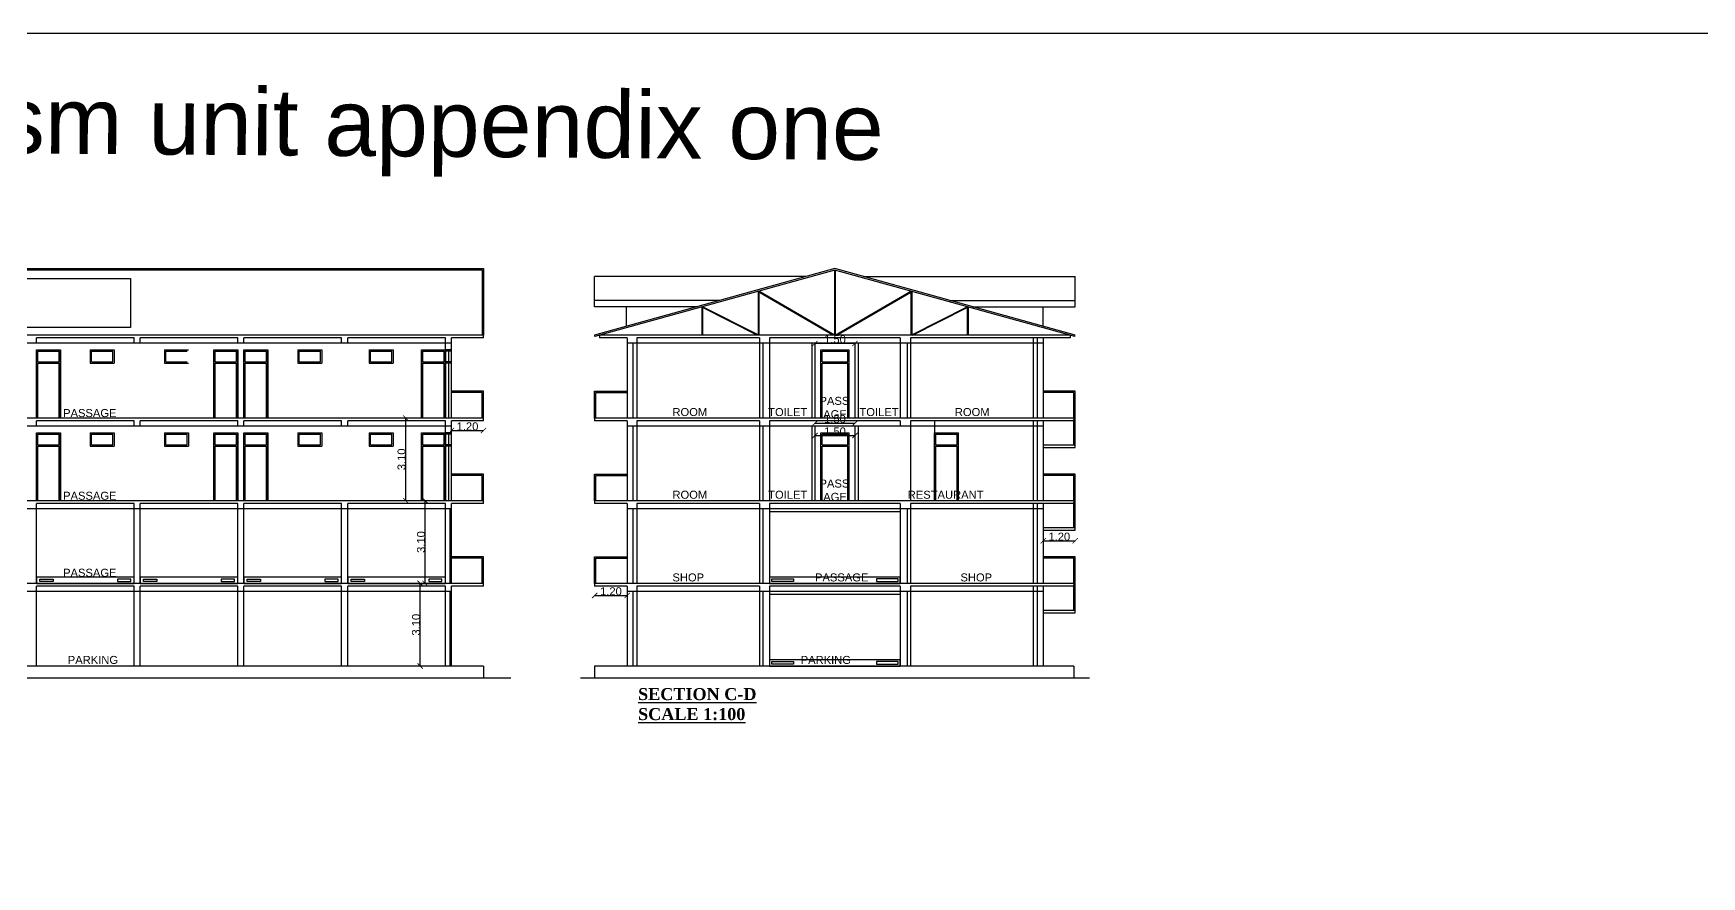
# Model space of a CAD drawing. Header units: metres. Extents: x 0 to 242, y 0 to 134.
# Drawn here: x 54.7 to 117.3, y 102.6 to 134.2 of the extents above; entities that cross this region are included whole.
import ezdxf

# ---------------------------------------------------------------- set-up
doc = ezdxf.new("R2010")
doc.units = ezdxf.units.M
doc.header["$MEASUREMENT"] = 0
for name, color, linetype in [('BLK_1_FLR_0_EXIT_WIDTH_STAIR', 7, 'Continuous'), ('BLK_1_FLR_0_FLOOR_HEIGHT', 7, 'Continuous'), ('BLK_1_FLR_1_EXIT_WIDTH_STAIR', 7, 'Continuous'), ('BLK_1_FLR_1_FLOOR_HEIGHT', 7, 'Continuous'), ('BLK_1_FLR_2_EXIT_WIDTH_STAIR', 7, 'Continuous'), ('BLK_1_FLR_2_FLOOR_HEIGHT', 7, 'Continuous'), ('SOLAR_WATER_HEATER', 7, 'Continuous')]:
    doc.layers.add(name, color=color, linetype=linetype)
doc.styles.get("Standard").update_dxf_attribs({"font": 'arial.ttf'})
doc.styles.add('STYLUSBT', font='arial.ttf')
doc.dimstyles.new('STANDARD$0', dxfattribs={"dimtxt": 0.3, "dimasz": 0.2, "dimexe": 0.0625, "dimexo": 1, "dimgap": 0, "dimtad": 1, "dimtoh": 1, "dimzin": 0, "dimdsep": 46, "dimtxsty": 'STYLUSBT', "dimblk": 'ARCHTICK', "dimcen": 0.09375, "dimse1": 1, "dimse2": 1, "dimadec": 0, "dimazin": 0, "dimtfac": 1, "dimtofl": 0, "dimtmove": 2, "dimatfit": 3, "dimldrblk": 'ARCHTICK', "dimfxl": 1, "dimtolj": 1, "dimtzin": 0, "dimarcsym": 0})

# ---------------------------------------------------------------- blocks, each defined once
blk = doc.blocks.new('_ArchTick')
at = {"color": 0, "linetype": 'ByBlock', "const_width": 0.15}
blk.add_lwpolyline([(-0.5, -0.5), (0.5, 0.5)], dxfattribs=at)
blk = doc.blocks.new('*D51')
at = {"color": 0, "lineweight": -2, "transparency": 16777216}
blk.add_line((70.395, 119.354), (71.595, 119.354), dxfattribs=at)
at = {"layer": 'DEFPOINTS', "color": 0, "transparency": 16777216}
for p in [(70.395, 119.723), (71.595, 119.723), (71.595, 119.354)]:
    blk.add_point(p, dxfattribs=at)
at = {"color": 0, "lineweight": -2, "transparency": 16777216, "xscale": 0.2, "yscale": 0.2, "zscale": 0.2, "rotation": 180}
blk.add_blockref('_ArchTick', (70.395, 119.354), dxfattribs=at)
at = {"color": 0, "lineweight": -2, "transparency": 16777216, "xscale": 0.2, "yscale": 0.2, "zscale": 0.2}
blk.add_blockref('_ArchTick', (71.595, 119.354), dxfattribs=at)
at = {"color": 0, "transparency": 16777216, "insert": (70.995, 119.507), "char_height": 0.3, "attachment_point": 5, "style": 'STYLUSBT'}
blk.add_mtext('\\A1;1.20', dxfattribs=at)
blk = doc.blocks.new('*D52')
at = {"color": 0, "lineweight": -2, "transparency": 16777216}
blk.add_line((75.763, 113.17), (76.982, 113.17), dxfattribs=at)
at = {"layer": 'DEFPOINTS', "color": 0, "transparency": 16777216}
for p in [(75.763, 113.523), (76.982, 113.523), (76.982, 113.17)]:
    blk.add_point(p, dxfattribs=at)
at = {"color": 0, "lineweight": -2, "transparency": 16777216, "xscale": 0.2, "yscale": 0.2, "zscale": 0.2, "rotation": 180}
blk.add_blockref('_ArchTick', (75.763, 113.17), dxfattribs=at)
at = {"color": 0, "lineweight": -2, "transparency": 16777216, "xscale": 0.2, "yscale": 0.2, "zscale": 0.2}
blk.add_blockref('_ArchTick', (76.982, 113.17), dxfattribs=at)
at = {"color": 0, "transparency": 16777216, "insert": (76.373, 113.323), "char_height": 0.3, "attachment_point": 5, "style": 'STYLUSBT'}
blk.add_mtext('\\A1;1.20', dxfattribs=at)
blk = doc.blocks.new('*D53')
at = {"color": 0, "lineweight": -2, "transparency": 16777216}
blk.add_line((92.583, 115.22), (93.783, 115.22), dxfattribs=at)
at = {"layer": 'DEFPOINTS', "color": 0, "transparency": 16777216}
for p in [(92.583, 115.623), (93.783, 115.623), (93.783, 115.22)]:
    blk.add_point(p, dxfattribs=at)
at = {"color": 0, "lineweight": -2, "transparency": 16777216, "xscale": 0.2, "yscale": 0.2, "zscale": 0.2, "rotation": 180}
blk.add_blockref('_ArchTick', (92.583, 115.22), dxfattribs=at)
at = {"color": 0, "lineweight": -2, "transparency": 16777216, "xscale": 0.2, "yscale": 0.2, "zscale": 0.2}
blk.add_blockref('_ArchTick', (93.783, 115.22), dxfattribs=at)
at = {"color": 0, "transparency": 16777216, "insert": (93.183, 115.373), "char_height": 0.3, "attachment_point": 5, "style": 'STYLUSBT'}
blk.add_mtext('\\A1;1.20', dxfattribs=at)
blk = doc.blocks.new('*D184')
at = {"layer": 'BLK_1_FLR_0_FLOOR_HEIGHT', "color": 0, "lineweight": -2, "transparency": 16777216}
blk.add_line((69.222, 110.523), (69.222, 113.623), dxfattribs=at)
at = {"layer": 'DEFPOINTS', "color": 0, "transparency": 16777216}
for p in [(69.222, 113.623), (70.165, 113.623), (70.165, 110.523)]:
    blk.add_point(p, dxfattribs=at)
at = {"layer": 'BLK_1_FLR_0_FLOOR_HEIGHT', "color": 0, "lineweight": -2, "transparency": 16777216, "xscale": 0.2, "yscale": 0.2, "zscale": 0.2}
for p, rotation in [((69.222, 113.623), 90), ((69.222, 110.523), 270)]:
    blk.add_blockref('_ArchTick', p, dxfattribs=dict(at, rotation=rotation))
at = {"layer": 'BLK_1_FLR_0_FLOOR_HEIGHT', "color": 0, "transparency": 16777216, "insert": (69.068, 112.073), "char_height": 0.3, "attachment_point": 5, "rotation": 90, "style": 'STYLUSBT'}
blk.add_mtext('\\A1;3.10', dxfattribs=at)
blk = doc.blocks.new('*D185')
at = {"layer": 'BLK_1_FLR_1_FLOOR_HEIGHT', "color": 0, "lineweight": -2, "transparency": 16777216}
blk.add_line((69.407, 113.623), (69.407, 116.723), dxfattribs=at)
at = {"layer": 'DEFPOINTS', "color": 0, "transparency": 16777216}
for p in [(69.407, 116.723), (70.165, 116.723), (70.165, 113.623)]:
    blk.add_point(p, dxfattribs=at)
at = {"layer": 'BLK_1_FLR_1_FLOOR_HEIGHT', "color": 0, "lineweight": -2, "transparency": 16777216, "xscale": 0.2, "yscale": 0.2, "zscale": 0.2}
for p, rotation in [((69.407, 116.723), 90), ((69.407, 113.623), 270)]:
    blk.add_blockref('_ArchTick', p, dxfattribs=dict(at, rotation=rotation))
at = {"layer": 'BLK_1_FLR_1_FLOOR_HEIGHT', "color": 0, "transparency": 16777216, "insert": (69.254, 115.173), "char_height": 0.3, "attachment_point": 5, "rotation": 90, "style": 'STYLUSBT'}
blk.add_mtext('\\A1;3.10', dxfattribs=at)
blk = doc.blocks.new('*D186')
at = {"layer": 'BLK_1_FLR_2_FLOOR_HEIGHT', "color": 0, "lineweight": -2, "transparency": 16777216}
blk.add_line((68.678, 116.723), (68.678, 119.823), dxfattribs=at)
at = {"layer": 'DEFPOINTS', "color": 0, "transparency": 16777216}
for p in [(68.678, 119.823), (70.395, 119.823), (70.395, 116.723)]:
    blk.add_point(p, dxfattribs=at)
at = {"layer": 'BLK_1_FLR_2_FLOOR_HEIGHT', "color": 0, "lineweight": -2, "transparency": 16777216, "xscale": 0.2, "yscale": 0.2, "zscale": 0.2}
for p, rotation in [((68.678, 119.823), 90), ((68.678, 116.723), 270)]:
    blk.add_blockref('_ArchTick', p, dxfattribs=dict(at, rotation=rotation))
at = {"layer": 'BLK_1_FLR_2_FLOOR_HEIGHT', "color": 0, "transparency": 16777216, "insert": (68.524, 118.273), "char_height": 0.3, "attachment_point": 5, "rotation": 90, "style": 'STYLUSBT'}
blk.add_mtext('\\A1;3.10', dxfattribs=at)
blk = doc.blocks.new('*D196')
at = {"layer": 'BLK_1_FLR_0_EXIT_WIDTH_STAIR', "color": 0, "lineweight": -2, "transparency": 16777216}
blk.add_line((84.023, 122.623), (85.523, 122.623), dxfattribs=at)
at = {"layer": 'DEFPOINTS', "color": 0, "transparency": 16777216}
for p in [(84.023, 122.623), (85.523, 122.623), (85.523, 122.623)]:
    blk.add_point(p, dxfattribs=at)
at = {"layer": 'BLK_1_FLR_0_EXIT_WIDTH_STAIR', "color": 0, "lineweight": -2, "transparency": 16777216, "xscale": 0.2, "yscale": 0.2, "zscale": 0.2, "rotation": 180}
blk.add_blockref('_ArchTick', (84.023, 122.623), dxfattribs=at)
at = {"layer": 'BLK_1_FLR_0_EXIT_WIDTH_STAIR', "color": 0, "lineweight": -2, "transparency": 16777216, "xscale": 0.2, "yscale": 0.2, "zscale": 0.2}
blk.add_blockref('_ArchTick', (85.523, 122.623), dxfattribs=at)
at = {"layer": 'BLK_1_FLR_0_EXIT_WIDTH_STAIR', "color": 0, "transparency": 16777216, "insert": (84.773, 122.776), "char_height": 0.3, "attachment_point": 5, "style": 'STYLUSBT'}
blk.add_mtext('\\A1;1.50', dxfattribs=at)
blk = doc.blocks.new('*D197')
at = {"layer": 'BLK_1_FLR_1_EXIT_WIDTH_STAIR', "color": 0, "lineweight": -2, "transparency": 16777216}
blk.add_line((84.023, 119.631), (85.523, 119.631), dxfattribs=at)
at = {"layer": 'DEFPOINTS', "color": 0, "transparency": 16777216}
for p in [(84.023, 119.823), (85.523, 119.823), (85.523, 119.631)]:
    blk.add_point(p, dxfattribs=at)
at = {"layer": 'BLK_1_FLR_1_EXIT_WIDTH_STAIR', "color": 0, "lineweight": -2, "transparency": 16777216, "xscale": 0.2, "yscale": 0.2, "zscale": 0.2, "rotation": 180}
blk.add_blockref('_ArchTick', (84.023, 119.631), dxfattribs=at)
at = {"layer": 'BLK_1_FLR_1_EXIT_WIDTH_STAIR', "color": 0, "lineweight": -2, "transparency": 16777216, "xscale": 0.2, "yscale": 0.2, "zscale": 0.2}
blk.add_blockref('_ArchTick', (85.523, 119.631), dxfattribs=at)
at = {"layer": 'BLK_1_FLR_1_EXIT_WIDTH_STAIR', "color": 0, "transparency": 16777216, "insert": (84.773, 119.784), "char_height": 0.3, "attachment_point": 5, "style": 'STYLUSBT'}
blk.add_mtext('\\A1;1.50', dxfattribs=at)
blk = doc.blocks.new('*D198')
at = {"layer": 'BLK_1_FLR_2_EXIT_WIDTH_STAIR', "color": 0, "lineweight": -2, "transparency": 16777216}
blk.add_line((84.023, 119.165), (85.523, 119.165), dxfattribs=at)
at = {"layer": 'DEFPOINTS', "color": 0, "transparency": 16777216}
for p in [(84.023, 119.523), (85.523, 119.523), (85.523, 119.165)]:
    blk.add_point(p, dxfattribs=at)
at = {"layer": 'BLK_1_FLR_2_EXIT_WIDTH_STAIR', "color": 0, "lineweight": -2, "transparency": 16777216, "xscale": 0.2, "yscale": 0.2, "zscale": 0.2, "rotation": 180}
blk.add_blockref('_ArchTick', (84.023, 119.165), dxfattribs=at)
at = {"layer": 'BLK_1_FLR_2_EXIT_WIDTH_STAIR', "color": 0, "lineweight": -2, "transparency": 16777216, "xscale": 0.2, "yscale": 0.2, "zscale": 0.2}
blk.add_blockref('_ArchTick', (85.523, 119.165), dxfattribs=at)
at = {"layer": 'BLK_1_FLR_2_EXIT_WIDTH_STAIR', "color": 0, "transparency": 16777216, "insert": (84.773, 119.318), "char_height": 0.3, "attachment_point": 5, "style": 'STYLUSBT'}
blk.add_mtext('\\A1;1.50', dxfattribs=at)

msp = doc.modelspace()

# ---------------------------------------------------------------- linework, layer by layer
at = {"color": 7}
for p, q in [((41.735, 125.423), (71.595, 125.423)), ((41.785, 125.373), (71.545, 125.373)), ((71.545, 125.373), (71.545, 122.923)), ((71.595, 125.423), (71.595, 122.923)), ((84.77, 125.423), (75.76, 122.923)), ((83.689, 125.123), (75.76, 125.123)), ((75.76, 123.993), (75.76, 125.123)), ((84.77, 125.371), (75.774, 122.875)), ((84.755, 125.367), (84.755, 122.923)), ((93.78, 122.923), (84.77, 125.423)), ((93.767, 122.875), (84.77, 125.371)), ((84.785, 125.367), (84.785, 122.923)), ((85.851, 125.123), (93.78, 125.123)), ((93.78, 123.993), (93.78, 125.123)), ((81.891, 124.572), (81.891, 122.938)), ((84.755, 122.923), (81.921, 124.581)), ((84.696, 122.923), (81.921, 124.546)), ((81.921, 124.546), (81.921, 122.923)), ((84.785, 122.923), (87.619, 124.581)), ((84.845, 122.923), (87.619, 124.546)), ((87.619, 124.546), (87.619, 122.923)), ((87.649, 124.572), (87.649, 122.938)), ((80.445, 124.223), (75.76, 124.223)), ((79.617, 123.993), (75.76, 123.993)), ((76.96, 123.256), (76.96, 123.993)), ((79.779, 123.986), (79.779, 122.923)), ((81.891, 122.938), (79.809, 123.995)), ((81.855, 122.923), (79.809, 123.961)), ((79.809, 123.961), (79.809, 122.923)), ((87.649, 122.938), (89.731, 123.995)), ((87.685, 122.923), (89.731, 123.961)), ((89.095, 124.223), (93.78, 124.223)), ((89.731, 123.961), (89.731, 122.923)), ((89.761, 123.986), (89.761, 122.923)), ((89.924, 123.993), (93.78, 123.993)), ((92.58, 123.256), (92.58, 123.993)), ((71.595, 122.923), (41.735, 122.923)), ((70.395, 122.623), (42.935, 122.623)), ((58.495, 122.823), (54.835, 122.823)), ((54.835, 122.623), (54.835, 122.823)), ((58.495, 122.623), (58.495, 122.823)), ((62.385, 122.823), (58.725, 122.823)), ((58.725, 122.623), (58.725, 122.823)), ((62.385, 122.623), (62.385, 122.823)), ((66.275, 122.823), (62.615, 122.823)), ((62.615, 122.623), (62.615, 122.823)), ((66.275, 122.623), (66.275, 122.823)), ((70.165, 122.823), (66.505, 122.823)), ((66.505, 122.623), (66.505, 122.823)), ((70.165, 119.823), (70.165, 122.823)), ((71.595, 122.823), (70.395, 122.823)), ((70.395, 119.823), (70.395, 122.823)), ((71.595, 122.823), (71.595, 122.923)), ((75.774, 122.875), (75.774, 122.927)), ((93.593, 122.923), (75.947, 122.923)), ((75.947, 122.923), (75.947, 122.823)), ((76.982, 122.823), (75.947, 122.823)), ((76.982, 122.823), (76.982, 119.823)), ((92.583, 122.623), (76.982, 122.623)), ((77.193, 122.623), (77.193, 119.823)), ((81.943, 122.823), (77.343, 122.823)), ((77.343, 122.823), (77.343, 119.823)), ((81.943, 122.823), (81.943, 119.823)), ((82.063, 122.623), (82.063, 119.823)), ((87.223, 122.823), (82.323, 122.823)), ((82.323, 122.823), (82.323, 119.823)), ((83.903, 122.623), (83.903, 119.823)), ((84.023, 122.623), (84.023, 119.823)), ((85.523, 122.623), (85.523, 119.823)), ((85.643, 122.623), (85.643, 119.823)), ((87.223, 122.823), (87.223, 119.823)), ((87.483, 122.623), (87.483, 119.823)), ((93.593, 122.823), (87.603, 122.823)), ((87.603, 122.823), (87.603, 119.823)), ((92.203, 122.823), (92.203, 119.823)), ((92.353, 122.823), (92.353, 119.823)), ((92.583, 122.823), (92.583, 119.823)), ((93.593, 122.923), (93.593, 122.823)), ((93.767, 122.875), (93.767, 122.927)), ((54.835, 119.823), (54.835, 122.373)), ((54.835, 122.373), (54.835, 119.823)), ((54.835, 119.823), (54.835, 122.373)), ((54.835, 122.373), (54.835, 119.823)), ((54.835, 122.373), (55.735, 122.373)), ((54.885, 121.923), (54.885, 122.323)), ((54.885, 122.323), (55.685, 122.323)), ((55.685, 121.923), (55.685, 122.323)), ((55.735, 119.823), (55.735, 122.373)), ((55.735, 122.373), (55.735, 119.823)), ((56.85, 122.373), (56.85, 121.873)), ((56.85, 122.373), (57.75, 122.373)), ((56.9, 121.923), (56.9, 122.323)), ((56.9, 122.323), (57.7, 122.323)), ((57.7, 121.923), (57.7, 122.323)), ((57.75, 122.373), (57.75, 121.873)), ((59.64, 122.373), (59.64, 121.873)), ((59.64, 122.373), (60.54, 122.373)), ((59.69, 121.923), (59.69, 122.323)), ((59.69, 122.323), (60.49, 122.323)), ((61.485, 119.823), (61.485, 122.373)), ((61.485, 122.373), (61.485, 119.823)), ((61.485, 122.373), (62.385, 122.373)), ((61.535, 121.923), (61.535, 122.323)), ((61.535, 122.323), (62.335, 122.323)), ((62.335, 121.923), (62.335, 122.323)), ((62.385, 119.823), (62.385, 122.373)), ((62.385, 122.373), (62.385, 119.823)), ((62.385, 119.823), (62.385, 122.373)), ((62.385, 122.373), (62.385, 119.823)), ((62.615, 119.823), (62.615, 122.373)), ((62.615, 122.373), (62.615, 119.823)), ((62.615, 119.823), (62.615, 122.373)), ((62.615, 122.373), (62.615, 119.823)), ((62.615, 122.373), (63.515, 122.373)), ((62.665, 121.923), (62.665, 122.323)), ((62.665, 122.323), (63.465, 122.323)), ((63.465, 121.923), (63.465, 122.323)), ((63.515, 119.823), (63.515, 122.373)), ((63.515, 122.373), (63.515, 119.823)), ((64.63, 122.373), (64.63, 121.873)), ((64.63, 122.373), (65.53, 122.373)), ((64.68, 121.923), (64.68, 122.323)), ((64.68, 122.323), (65.48, 122.323)), ((65.48, 121.923), (65.48, 122.323)), ((65.53, 122.373), (65.53, 121.873)), ((67.305, 122.373), (67.305, 121.873)), ((67.305, 122.373), (68.205, 122.373)), ((67.355, 121.923), (67.355, 122.323)), ((67.355, 122.323), (68.155, 122.323)), ((68.155, 121.923), (68.155, 122.323)), ((68.205, 122.373), (68.205, 121.873)), ((69.265, 119.823), (69.265, 122.373)), ((69.265, 122.373), (69.265, 119.823)), ((69.265, 122.373), (70.165, 122.373)), ((69.315, 121.923), (69.315, 122.323)), ((69.315, 122.323), (70.115, 122.323)), ((70.115, 121.923), (70.115, 122.323)), ((70.395, 122.373), (70.165, 122.373)), ((70.395, 122.373), (70.165, 122.373)), ((70.165, 119.823), (70.165, 122.373)), ((70.165, 122.373), (70.165, 119.823)), ((70.395, 122.323), (70.165, 122.323)), ((70.28, 122.323), (70.28, 119.823)), ((84.243, 119.823), (84.243, 122.373)), ((84.243, 122.373), (85.303, 122.373)), ((84.293, 121.923), (84.293, 122.323)), ((84.293, 122.323), (85.253, 122.323)), ((85.253, 121.923), (85.253, 122.323)), ((85.303, 119.823), (85.303, 122.373)), ((54.885, 121.923), (55.685, 121.923)), ((54.885, 119.823), (54.885, 121.873)), ((54.885, 121.873), (55.685, 121.873)), ((55.685, 119.823), (55.685, 121.873)), ((56.85, 121.873), (57.75, 121.873)), ((56.9, 121.923), (57.7, 121.923)), ((59.64, 121.873), (60.54, 121.873)), ((59.69, 121.923), (60.49, 121.923)), ((61.535, 121.923), (62.335, 121.923)), ((61.535, 119.823), (61.535, 121.873)), ((61.535, 121.873), (62.335, 121.873)), ((62.335, 119.823), (62.335, 121.873)), ((62.665, 121.923), (63.465, 121.923)), ((62.665, 119.823), (62.665, 121.873)), ((62.665, 121.873), (63.465, 121.873)), ((63.465, 119.823), (63.465, 121.873)), ((64.63, 121.873), (65.53, 121.873)), ((64.68, 121.923), (65.48, 121.923)), ((67.305, 121.873), (68.205, 121.873)), ((67.355, 121.923), (68.155, 121.923)), ((69.315, 121.923), (70.115, 121.923)), ((69.315, 119.823), (69.315, 121.873)), ((69.315, 121.873), (70.115, 121.873)), ((70.115, 119.823), (70.115, 121.873)), ((70.395, 121.923), (70.165, 121.923)), ((70.395, 121.873), (70.165, 121.873)), ((84.293, 121.923), (85.253, 121.923)), ((84.293, 119.823), (84.293, 121.873)), ((84.293, 121.873), (85.253, 121.873)), ((85.253, 119.823), (85.253, 121.873)), ((71.595, 120.823), (70.395, 120.823)), ((71.545, 120.773), (70.395, 120.773)), ((71.545, 119.823), (71.545, 120.773)), ((71.595, 119.823), (71.595, 120.823)), ((75.763, 119.823), (75.763, 120.823)), ((75.763, 120.823), (76.982, 120.823)), ((75.813, 119.823), (75.813, 120.773)), ((75.813, 120.773), (76.982, 120.773)), ((92.583, 120.823), (93.783, 120.823)), ((93.783, 120.823), (92.583, 120.823)), ((93.733, 120.773), (92.583, 120.773)), ((93.733, 119.823), (93.733, 120.773)), ((93.783, 119.823), (93.783, 120.823)), ((71.595, 119.823), (41.735, 119.823)), ((70.395, 119.523), (42.935, 119.523)), ((58.495, 119.723), (54.835, 119.723)), ((54.835, 119.523), (54.835, 119.723)), ((58.495, 119.523), (58.495, 119.723)), ((62.385, 119.723), (58.725, 119.723)), ((58.725, 119.523), (58.725, 119.723)), ((62.385, 119.523), (62.385, 119.723)), ((66.275, 119.723), (62.615, 119.723)), ((62.615, 119.523), (62.615, 119.723)), ((66.275, 119.523), (66.275, 119.723)), ((70.165, 119.723), (66.505, 119.723)), ((66.505, 119.523), (66.505, 119.723)), ((70.165, 116.723), (70.165, 119.723)), ((71.595, 119.723), (70.395, 119.723)), ((70.395, 116.723), (70.395, 119.723)), ((71.595, 119.723), (71.595, 119.823)), ((93.733, 119.823), (75.763, 119.823)), ((75.763, 119.823), (75.763, 119.723)), ((76.982, 119.723), (75.763, 119.723)), ((76.982, 119.723), (76.982, 116.723)), ((92.583, 119.523), (76.982, 119.523)), ((77.193, 119.523), (77.193, 116.723)), ((81.943, 119.723), (77.343, 119.723)), ((77.343, 119.723), (77.343, 116.723)), ((81.943, 119.723), (81.943, 116.723)), ((82.063, 119.523), (82.063, 116.723)), ((87.223, 119.723), (82.323, 119.723)), ((82.323, 119.723), (82.323, 116.723)), ((83.903, 119.523), (83.903, 116.723)), ((84.023, 119.523), (84.023, 116.723)), ((85.523, 119.523), (85.523, 116.723)), ((85.643, 119.523), (85.643, 116.723)), ((87.223, 119.723), (87.223, 119.523)), ((93.733, 119.723), (87.603, 119.723)), ((87.603, 119.723), (87.603, 116.723)), ((88.503, 119.723), (88.503, 116.723)), ((92.203, 119.723), (92.203, 116.723)), ((92.353, 119.723), (92.353, 116.723)), ((92.583, 119.723), (92.583, 116.723)), ((93.733, 119.823), (93.733, 119.723)), ((93.733, 118.823), (93.733, 119.773)), ((93.783, 118.723), (93.783, 119.823)), ((54.835, 116.723), (54.835, 119.273)), ((54.835, 119.273), (54.835, 116.723)), ((54.835, 116.723), (54.835, 119.273)), ((54.835, 119.273), (54.835, 116.723)), ((54.835, 119.273), (55.735, 119.273)), ((54.885, 118.823), (54.885, 119.223)), ((54.885, 119.223), (55.685, 119.223)), ((55.685, 118.823), (55.685, 119.223)), ((55.735, 116.723), (55.735, 119.273)), ((55.735, 119.273), (55.735, 116.723)), ((56.85, 119.273), (56.85, 118.773)), ((56.85, 119.273), (57.75, 119.273)), ((56.9, 118.823), (56.9, 119.223)), ((56.9, 119.223), (57.7, 119.223)), ((57.7, 118.823), (57.7, 119.223)), ((57.75, 119.273), (57.75, 118.773)), ((59.64, 119.273), (59.64, 118.773)), ((59.64, 119.273), (60.54, 119.273)), ((59.69, 118.823), (59.69, 119.223)), ((59.69, 119.223), (60.49, 119.223)), ((60.49, 118.823), (60.49, 119.223)), ((60.54, 119.273), (60.54, 118.773)), ((61.485, 116.723), (61.485, 119.273)), ((61.485, 119.273), (61.485, 116.723)), ((61.485, 119.273), (62.385, 119.273)), ((61.535, 118.823), (61.535, 119.223)), ((61.535, 119.223), (62.335, 119.223)), ((62.335, 118.823), (62.335, 119.223)), ((62.385, 116.723), (62.385, 119.273)), ((62.385, 119.273), (62.385, 116.723)), ((62.385, 116.723), (62.385, 119.273)), ((62.385, 119.273), (62.385, 116.723)), ((62.615, 116.723), (62.615, 119.273)), ((62.615, 119.273), (62.615, 116.723)), ((62.615, 116.723), (62.615, 119.273)), ((62.615, 119.273), (62.615, 116.723)), ((62.615, 119.273), (63.515, 119.273)), ((62.665, 118.823), (62.665, 119.223)), ((62.665, 119.223), (63.465, 119.223)), ((63.465, 118.823), (63.465, 119.223)), ((63.515, 116.723), (63.515, 119.273)), ((63.515, 119.273), (63.515, 116.723)), ((64.63, 119.273), (64.63, 118.773)), ((64.63, 119.273), (65.53, 119.273)), ((64.68, 118.823), (64.68, 119.223)), ((64.68, 119.223), (65.48, 119.223)), ((65.48, 118.823), (65.48, 119.223)), ((65.53, 119.273), (65.53, 118.773)), ((67.305, 119.273), (67.305, 118.773)), ((67.305, 119.273), (68.205, 119.273)), ((67.355, 118.823), (67.355, 119.223)), ((67.355, 119.223), (68.155, 119.223)), ((68.155, 118.823), (68.155, 119.223)), ((68.205, 119.273), (68.205, 118.773)), ((69.265, 116.723), (69.265, 119.273)), ((69.265, 119.273), (69.265, 116.723)), ((69.265, 119.273), (70.165, 119.273)), ((69.315, 118.823), (69.315, 119.223)), ((69.315, 119.223), (70.115, 119.223)), ((70.115, 118.823), (70.115, 119.223)), ((70.395, 119.273), (70.165, 119.273)), ((70.395, 119.273), (70.165, 119.273)), ((70.165, 116.723), (70.165, 119.273)), ((70.165, 119.273), (70.165, 116.723)), ((70.395, 119.223), (70.165, 119.223)), ((70.28, 119.223), (70.28, 116.723)), ((84.243, 116.723), (84.243, 119.273)), ((84.243, 119.273), (85.303, 119.273)), ((84.293, 118.823), (84.293, 119.223)), ((84.293, 119.223), (85.253, 119.223)), ((85.253, 118.823), (85.253, 119.223)), ((85.303, 116.723), (85.303, 119.273)), ((88.503, 116.723), (88.503, 119.273)), ((88.503, 119.273), (89.403, 119.273)), ((88.553, 118.823), (88.553, 119.223)), ((88.553, 119.223), (89.353, 119.223)), ((89.353, 118.823), (89.353, 119.223)), ((89.403, 116.723), (89.403, 119.273)), ((54.885, 118.823), (55.685, 118.823)), ((54.885, 116.723), (54.885, 118.773)), ((54.885, 118.773), (55.685, 118.773)), ((55.685, 116.723), (55.685, 118.773)), ((56.85, 118.773), (57.75, 118.773)), ((56.9, 118.823), (57.7, 118.823)), ((59.64, 118.773), (60.54, 118.773)), ((59.69, 118.823), (60.49, 118.823)), ((61.535, 118.823), (62.335, 118.823)), ((61.535, 116.723), (61.535, 118.773)), ((61.535, 118.773), (62.335, 118.773)), ((62.335, 116.723), (62.335, 118.773)), ((62.665, 118.823), (63.465, 118.823)), ((62.665, 116.723), (62.665, 118.773)), ((62.665, 118.773), (63.465, 118.773)), ((63.465, 116.723), (63.465, 118.773)), ((64.63, 118.773), (65.53, 118.773)), ((64.68, 118.823), (65.48, 118.823)), ((67.305, 118.773), (68.205, 118.773)), ((67.355, 118.823), (68.155, 118.823)), ((69.315, 118.823), (70.115, 118.823)), ((69.315, 116.723), (69.315, 118.773)), ((69.315, 118.773), (70.115, 118.773)), ((70.115, 116.723), (70.115, 118.773)), ((70.395, 118.823), (70.165, 118.823)), ((70.395, 118.773), (70.165, 118.773)), ((84.293, 118.823), (85.253, 118.823)), ((84.293, 116.723), (84.293, 118.773)), ((84.293, 118.773), (85.253, 118.773)), ((85.253, 116.723), (85.253, 118.773)), ((88.553, 118.823), (89.353, 118.823)), ((88.553, 116.723), (88.553, 118.773)), ((88.553, 118.773), (89.353, 118.773)), ((89.353, 116.723), (89.353, 118.773)), ((92.583, 118.823), (93.783, 118.823)), ((92.583, 118.723), (93.783, 118.723)), ((71.595, 117.723), (70.395, 117.723)), ((71.545, 117.673), (70.395, 117.673)), ((71.545, 116.723), (71.545, 117.673)), ((71.595, 116.723), (71.595, 117.723)), ((75.763, 116.723), (75.763, 117.723)), ((75.763, 117.723), (76.982, 117.723)), ((75.813, 116.723), (75.813, 117.673)), ((75.813, 117.673), (76.982, 117.673)), ((92.583, 117.723), (93.783, 117.723)), ((93.783, 117.723), (92.583, 117.723)), ((93.733, 117.673), (92.583, 117.673)), ((93.733, 116.723), (93.733, 117.673)), ((93.783, 116.723), (93.783, 117.723)), ((71.595, 116.723), (41.735, 116.723)), ((70.395, 116.423), (42.935, 116.423)), ((58.495, 116.623), (54.835, 116.623)), ((54.835, 113.623), (54.835, 116.623)), ((58.495, 113.623), (58.495, 116.623)), ((62.385, 116.623), (58.725, 116.623)), ((58.725, 113.623), (58.725, 116.623)), ((62.385, 113.623), (62.385, 116.623)), ((66.275, 116.623), (62.615, 116.623)), ((62.615, 113.623), (62.615, 116.623)), ((66.275, 113.623), (66.275, 116.623)), ((70.165, 116.623), (66.505, 116.623)), ((66.505, 113.623), (66.505, 116.623)), ((70.165, 113.623), (70.165, 116.623)), ((70.345, 113.623), (70.345, 116.423)), ((71.595, 116.623), (70.395, 116.623)), ((70.395, 113.623), (70.395, 116.623)), ((71.595, 116.623), (71.595, 116.723)), ((93.733, 116.723), (75.763, 116.723)), ((75.763, 116.723), (75.763, 116.623)), ((76.982, 116.623), (75.763, 116.623)), ((76.982, 116.623), (76.982, 113.623)), ((92.583, 116.423), (76.982, 116.423)), ((77.193, 116.423), (77.193, 113.623)), ((81.943, 116.623), (77.343, 116.623)), ((77.343, 116.623), (77.343, 113.623)), ((81.943, 116.623), (81.943, 113.623)), ((82.063, 116.423), (82.063, 113.623)), ((87.223, 116.623), (82.323, 116.623)), ((82.323, 116.623), (82.323, 113.623)), ((87.223, 116.623), (87.223, 113.623)), ((87.483, 116.423), (87.483, 113.623)), ((93.733, 116.623), (87.603, 116.623)), ((87.603, 116.623), (87.603, 113.623)), ((92.203, 116.623), (92.203, 113.623)), ((92.353, 116.623), (92.353, 113.623)), ((92.583, 116.623), (92.583, 113.623)), ((93.733, 116.723), (93.733, 116.623)), ((93.733, 115.723), (93.733, 116.673)), ((93.783, 115.623), (93.783, 116.723)), ((82.323, 116.323), (87.223, 116.323)), ((92.583, 115.723), (93.783, 115.723)), ((92.583, 115.623), (93.783, 115.623)), ((71.595, 114.623), (70.395, 114.623)), ((71.545, 114.573), (70.395, 114.573)), ((71.545, 113.623), (71.545, 114.573)), ((71.595, 113.623), (71.595, 114.623)), ((75.763, 113.623), (75.763, 114.623)), ((75.763, 114.623), (76.982, 114.623)), ((75.813, 113.623), (75.813, 114.573)), ((75.813, 114.573), (76.982, 114.573)), ((92.583, 114.623), (93.783, 114.623)), ((93.783, 114.623), (92.583, 114.623)), ((93.733, 114.573), (92.583, 114.573)), ((93.733, 113.623), (93.733, 114.573)), ((93.783, 113.623), (93.783, 114.623)), ((71.595, 113.623), (41.735, 113.623)), ((70.395, 113.323), (42.935, 113.323)), ((58.495, 113.523), (54.835, 113.523)), ((54.835, 110.523), (54.835, 113.523)), ((58.495, 110.523), (58.495, 113.523)), ((62.385, 113.523), (58.725, 113.523)), ((58.725, 110.523), (58.725, 113.523)), ((62.385, 110.523), (62.385, 113.523)), ((66.275, 113.523), (62.615, 113.523)), ((62.615, 110.523), (62.615, 113.523)), ((66.275, 110.523), (66.275, 113.523)), ((70.165, 113.523), (66.505, 113.523)), ((66.505, 110.523), (66.505, 113.523)), ((70.165, 110.523), (70.165, 113.523)), ((70.345, 110.523), (70.345, 113.323)), ((71.595, 113.523), (70.395, 113.523)), ((70.395, 110.523), (70.395, 113.523)), ((71.595, 113.523), (71.595, 113.623)), ((93.733, 113.623), (75.763, 113.623)), ((75.763, 113.623), (75.763, 113.523)), ((76.982, 113.523), (75.763, 113.523)), ((76.982, 113.523), (76.982, 110.523)), ((92.583, 113.323), (76.982, 113.323)), ((77.193, 113.323), (77.193, 110.523)), ((81.943, 113.523), (77.343, 113.523)), ((77.343, 113.523), (77.343, 110.523)), ((81.943, 113.523), (81.943, 110.523)), ((82.063, 113.323), (82.063, 110.523)), ((87.223, 113.523), (82.323, 113.523)), ((82.323, 113.523), (82.323, 110.523)), ((82.323, 113.223), (87.223, 113.223)), ((87.223, 113.523), (87.223, 110.523)), ((87.483, 113.323), (87.483, 110.523)), ((93.733, 113.523), (87.603, 113.523)), ((87.603, 113.523), (87.603, 110.523)), ((92.203, 113.523), (92.203, 110.523)), ((92.353, 113.523), (92.353, 110.523)), ((92.583, 113.523), (92.583, 110.523)), ((93.733, 113.623), (93.733, 113.523)), ((93.733, 112.623), (93.733, 113.573)), ((93.783, 112.523), (93.783, 113.623)), ((92.583, 112.623), (93.783, 112.623)), ((92.583, 112.523), (93.783, 112.523)), ((71.595, 110.523), (41.735, 110.523)), ((71.595, 110.523), (71.595, 110.073)), ((93.733, 110.523), (75.763, 110.523)), ((75.763, 110.523), (75.763, 110.073)), ((93.733, 110.523), (93.733, 110.073)), ((72.619, 110.073), (41.16, 110.073)), ((94.317, 110.073), (75.236, 110.073))]:
    msp.add_line(p, q, dxfattribs=at)
msp.add_lwpolyline([(0, 0), (242.046, 0), (242.046, 134.244), (0, 134.244)], close=True)
for points in [[(54.835, 113.623), (58.495, 113.623), (58.495, 113.855), (54.835, 113.855)], [(58.725, 113.623), (62.385, 113.623), (62.385, 113.855), (58.725, 113.855)], [(62.615, 113.623), (66.275, 113.623), (66.275, 113.855), (62.615, 113.855)], [(66.505, 113.623), (70.165, 113.623), (70.165, 113.855), (66.505, 113.855)], [(82.323, 113.623), (87.223, 113.623), (87.223, 113.856), (82.323, 113.856)], [(54.961, 113.777), (55.46, 113.777), (55.46, 113.696), (54.961, 113.696)], [(58.368, 113.777), (57.87, 113.777), (57.87, 113.696), (58.368, 113.696)], [(58.851, 113.777), (59.35, 113.777), (59.35, 113.696), (58.851, 113.696)], [(62.258, 113.777), (61.76, 113.777), (61.76, 113.696), (62.258, 113.696)], [(62.741, 113.777), (63.24, 113.777), (63.24, 113.696), (62.741, 113.696)], [(66.148, 113.777), (65.65, 113.777), (65.65, 113.696), (66.148, 113.696)], [(66.631, 113.777), (67.13, 113.777), (67.13, 113.696), (66.631, 113.696)], [(70.038, 113.777), (69.54, 113.777), (69.54, 113.696), (70.038, 113.696)], [(82.402, 113.798), (83.214, 113.798), (83.214, 113.692), (82.402, 113.692)], [(87.144, 113.798), (86.331, 113.798), (86.331, 113.692), (87.144, 113.692)], [(82.323, 110.523), (87.223, 110.523), (87.223, 110.756), (82.323, 110.756)], [(82.402, 110.698), (83.214, 110.698), (83.214, 110.592), (82.402, 110.592)], [(87.144, 110.698), (86.331, 110.698), (86.331, 110.592), (87.144, 110.592)]]:
    msp.add_lwpolyline(points, close=True, dxfattribs=at)
at = {"layer": 'SOLAR_WATER_HEATER', "color": 1}
msp.add_lwpolyline([(54.212, 125.053), (58.366, 125.053), (58.366, 123.22), (54.212, 123.22)], close=True, dxfattribs=at)

# ---------------------------------------------------------------- texts
msp.add_text('Tourism unit appendix one', height=2.5, rotation=359.55533).set_placement((45.441, 129.813))
at = {"color": 7, "char_height": 0.3, "attachment_point": 1}
for s, width, heights, insert in [('PASSAGE', 2.03679, [0.321], (55.834, 120.158)), ('ROOM ', 1.3237, [0.321], (78.679, 120.196)), ('TOILET ', 1.3237, [0.321], (82.268, 120.196)), ('PASS\\P-AGE', 1.3237, [0.868], (84.193, 120.616)), ('TOILET ', 1.3237, [0.321], (85.691, 120.196)), ('ROOM ', 1.3237, [0.321], (89.266, 120.196)), ('PASSAGE', 2.03679, [0.321], (55.834, 117.058)), ('ROOM ', 1.3237, [0.321], (78.679, 117.096)), ('TOILET ', 1.3237, [0.321], (82.268, 117.096)), ('PASS\\P-AGE', 1.3237, [0.868], (84.193, 117.516)), ('RESTAURANT', 1.3237, [0.321], (87.5, 117.096)), ('PASSAGE', 2.03679, [0.321], (55.834, 114.171)), ('SHOP', 1.3237, [0.321], (78.679, 113.996)), ('PASSAGE', 1.3237, [0.321], (84.024, 113.996)), ('SHOP', 1.3237, [0.321], (89.477, 113.996)), ('PARKING', 2.03679, [0.321], (56.009, 110.903)), ('PARKING', 2.03679, [0.321], (83.487, 110.903))]:
    msp.add_mtext_dynamic_manual_height_columns(s, width=width, gutter_width=12.5, heights=heights, dxfattribs=dict(at, insert=insert))
at = {"color": 7, "ltscale": 0.1, "insert": (77.391, 109.697), "char_height": 0.45, "attachment_point": 1}
msp.add_mtext_dynamic_manual_height_columns('{\\fTimes New Roman|b1|i0|c0|p18;\\LSECTION C-D\\PSCALE 1:100}', width=6.83822, gutter_width=0.95, heights=[0], dxfattribs=at)

# ---------------------------------------------------------------- dimensions: what is measured, and where the dimension line sits
at = {"color": 7}
for p1, p2, distance, picture, middle in [((70.395, 119.723), (71.595, 119.723), -0.369, '*D51', (70.995, 119.507)), ((92.583, 115.623), (93.783, 115.623), -0.403, '*D53', (93.183, 115.373))]:
    dim = msp.add_aligned_dim(p1=p1, p2=p2, distance=distance, dimstyle='STANDARD$0', dxfattribs=at)
    dim.commit()
    dim.dimension.update_dxf_attribs({"geometry": picture, "text_midpoint": middle})
dim = msp.add_aligned_dim(p1=(75.763, 113.523), p2=(76.982, 113.523), distance=-0.354, text='1.20', dimstyle='STANDARD$0', dxfattribs=at)
dim.commit()
dim.dimension.update_dxf_attribs({"geometry": '*D52', "text_midpoint": (76.373, 113.323)})
at = {"layer": 'BLK_1_FLR_0_EXIT_WIDTH_STAIR', "color": 1}
dim = msp.add_linear_dim(base=(85.523, 122.623), p1=(84.023, 122.623), p2=(85.523, 122.623), dimstyle='STANDARD$0', dxfattribs=at)
dim.commit()
dim.dimension.update_dxf_attribs({"geometry": '*D196', "text_midpoint": (84.773, 122.776)})
at = {"layer": 'BLK_1_FLR_0_FLOOR_HEIGHT'}
dim = msp.add_linear_dim(base=(69.222, 113.623), p1=(70.165, 110.523), p2=(70.165, 113.623), angle=90, dimstyle='STANDARD$0', dxfattribs=at)
dim.commit()
dim.dimension.update_dxf_attribs({"geometry": '*D184', "text_midpoint": (69.068, 112.073)})
at = {"layer": 'BLK_1_FLR_1_EXIT_WIDTH_STAIR', "color": 1}
dim = msp.add_linear_dim(base=(85.523, 119.631), p1=(84.023, 119.823), p2=(85.523, 119.823), dimstyle='STANDARD$0', dxfattribs=at)
dim.commit()
dim.dimension.update_dxf_attribs({"geometry": '*D197', "text_midpoint": (84.773, 119.784)})
at = {"layer": 'BLK_1_FLR_1_FLOOR_HEIGHT'}
dim = msp.add_linear_dim(base=(69.407, 116.723), p1=(70.165, 113.623), p2=(70.165, 116.723), angle=90, dimstyle='STANDARD$0', dxfattribs=at)
dim.commit()
dim.dimension.update_dxf_attribs({"geometry": '*D185', "text_midpoint": (69.254, 115.173)})
at = {"layer": 'BLK_1_FLR_2_EXIT_WIDTH_STAIR', "color": 1}
dim = msp.add_linear_dim(base=(85.523, 119.165), p1=(84.023, 119.523), p2=(85.523, 119.523), dimstyle='STANDARD$0', dxfattribs=at)
dim.commit()
dim.dimension.update_dxf_attribs({"geometry": '*D198', "text_midpoint": (84.773, 119.318)})
at = {"layer": 'BLK_1_FLR_2_FLOOR_HEIGHT'}
dim = msp.add_linear_dim(base=(68.678, 119.823), p1=(70.395, 116.723), p2=(70.395, 119.823), angle=90, dimstyle='STANDARD$0', dxfattribs=at)
dim.commit()
dim.dimension.update_dxf_attribs({"geometry": '*D186', "text_midpoint": (68.524, 118.273)})

doc.saveas('drawing.dxf')
